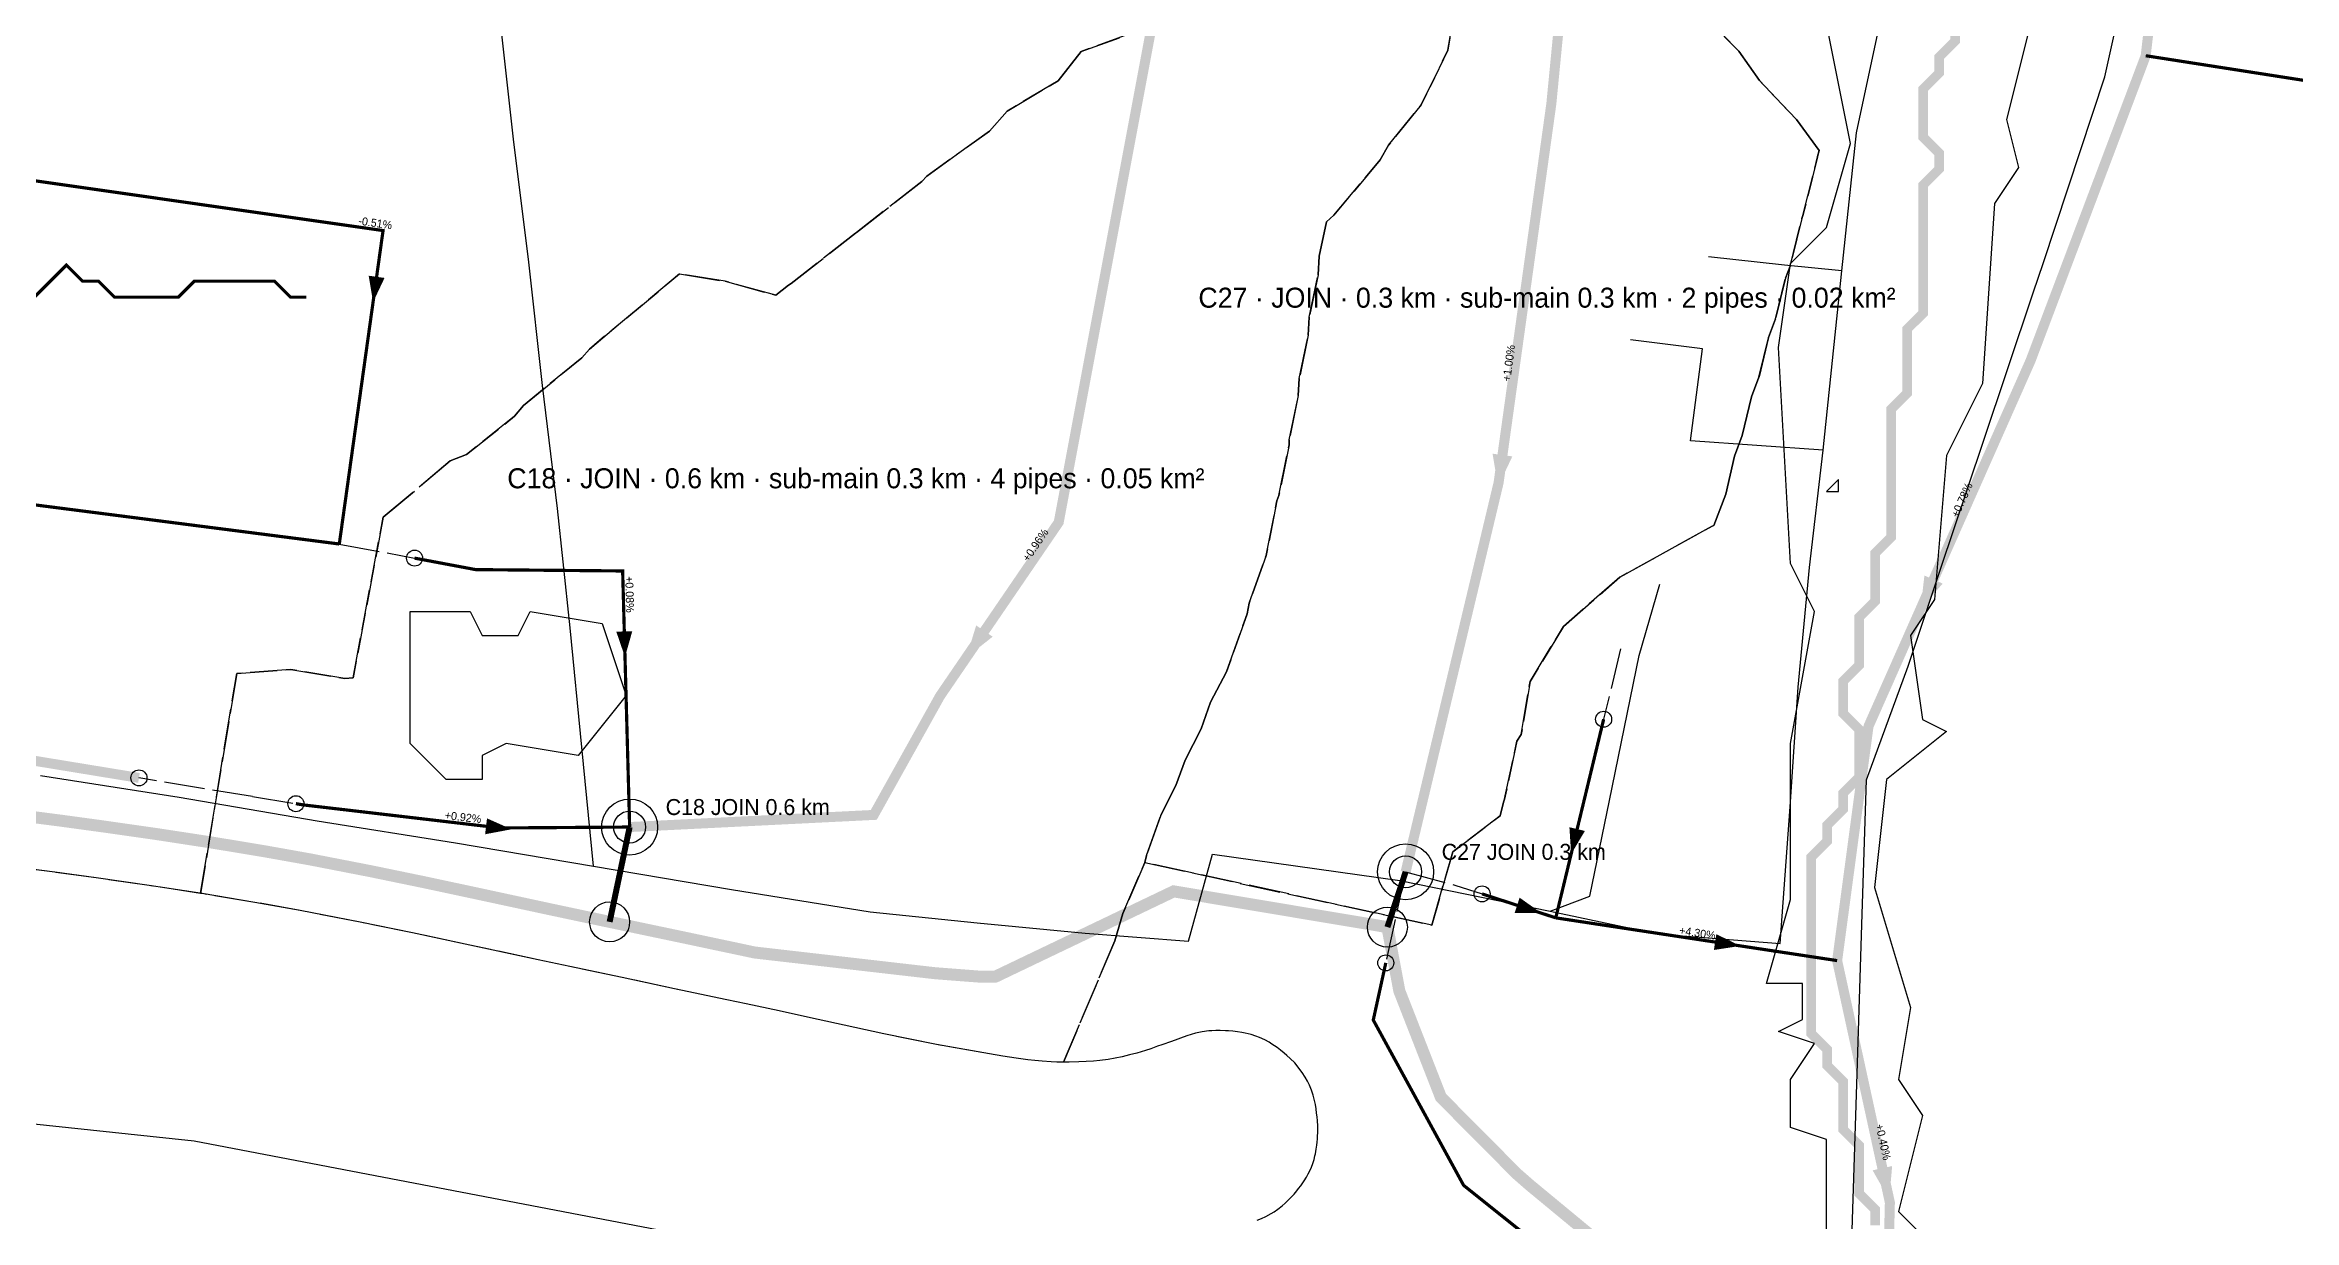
# Model space of a CAD drawing. Header units: metres. Extents: x 442821 to 452274, y 2561971 to 2571293.
# Drawn here: x 450115 to 450677, y 2567506 to 2567800 of the extents above; entities that cross this region are included whole.
import ezdxf
from ezdxf.enums import TextEntityAlignment as Align

# ---------------------------------------------------------------- set-up
doc = ezdxf.new("R2010")
doc.units = ezdxf.units.M
doc.header["$LTSCALE"] = 8
doc.linetypes.add('DASHDOT', pattern=[3.556, 2.54, -0.508, 0, -0.508])
doc.linetypes.add('DASHED', pattern=[1.524, 1.27, -0.254])
for name, color, linetype in [('A_ARROWS', 7, 'Continuous'), ('A_BUILT_2006', 252, 'Continuous'), ('A_CATCH_LABEL', 7, 'Continuous'), ('A_CATCHMENTS', 7, 'Continuous'), ('A_ENVELOPE', 3, 'Continuous'), ('A_GRADIENT', 8, 'Continuous'), ('A_HEAD_GAP', 8, 'Continuous'), ('A_HEADS', 8, 'Continuous'), ('A_JOIN_LINK', 6, 'Continuous'), ('A_MAIN_PIPE', 5, 'Continuous'), ('A_OUTLET_LABEL', 7, 'Continuous'), ('A_OUTLETS', 7, 'Continuous'), ('A_STREAMS', 5, 'Continuous'), ('A_WADI', 4, 'Continuous')]:
    doc.layers.add(name, color=color, linetype=linetype)

msp = doc.modelspace()

# ---------------------------------------------------------------- linework, layer by layer
at = {"layer": 'A_ARROWS', "color": 1}
msp.add_solid([(450196.56, 2567735.32), (450195.46, 2567741.93), (450199.43, 2567741.38)], dxfattribs=at)
at = {"layer": 'A_ARROWS', "color": 3}
msp.add_solid([(450477.73, 2567689.18), (450476.36, 2567697.44), (450481.31, 2567696.76)], dxfattribs=at)
at = {"layer": 'A_ARROWS', "color": 2}
for points in [[(450583.34, 2567658.66), (450584.3, 2567666.98), (450588.87, 2567664.96)], [(450496.01, 2567597.36), (450495.57, 2567604.05), (450499.45, 2567603.12)], [(450488.6, 2567582.56), (450481.89, 2567582.64), (450483.13, 2567586.44)], [(450538.32, 2567574.38), (450531.69, 2567573.37), (450532.29, 2567577.32)], [(450575.5, 2567511), (450571.35, 2567518.28), (450576.24, 2567519.35)]]:
    msp.add_solid(points, dxfattribs=at)
at = {"layer": 'A_ARROWS', "color": 4}
for points in [[(450259.52, 2567646.61), (450257.35, 2567652.95), (450261.35, 2567653.06)], [(450344.85, 2567646.5), (450347.3, 2567654.51), (450351.43, 2567651.69)], [(450231.16, 2567603.54), (450224.57, 2567602.3), (450225.04, 2567606.27)]]:
    msp.add_solid(points, dxfattribs=at)
at = {"layer": 'A_BUILT_2006', "color": 252}
for points in [[(450629.43, 2567791.63), (450639.43, 2567836.82)], [(450567.33, 2567777.62), (450574.65, 2567812)], [(450231.7, 2567776.08), (450228.54, 2567803.78)], [(450614.05, 2567745.25), (450629.43, 2567791.63)], [(450235.53, 2567745.35), (450231.7, 2567776.08)], [(450563.62, 2567743.16), (450567.33, 2567777.62)], [(450238.89, 2567714.5), (450235.53, 2567745.35)], [(450549.31, 2567744.55), (450530.33, 2567746.64)], [(450563.62, 2567743.16), (450549.31, 2567744.55)], [(450558.96, 2567698.29), (450563.62, 2567743.16)], [(450598.92, 2567700.09), (450611.52, 2567737.63), (450614.05, 2567745.25)], [(448332.26, 2567295.53), (448412.16, 2567436.64), (448449.86, 2567533.08), (448423.25, 2567661.27), (448638.89, 2567714.37), (448758.53, 2567734.52), (448909.88, 2567734.52), (449242.47, 2567681.75), (449797.56, 2567563.21), (450151.84, 2567525.63), (450277.59, 2567501.59), (450351.46, 2567477.13), (450410.56, 2567500.21), (450555.37, 2567467.62), (450565.02, 2567465.34)], [(450528.87, 2567723.69), (450510.81, 2567725.91)], [(450525.82, 2567700.67), (450528.87, 2567723.69)], [(450242.68, 2567683.76), (450238.89, 2567714.5)], [(450558.96, 2567698.29), (450525.82, 2567700.67)], [(450555.58, 2567669.02), (450558.96, 2567698.29)], [(450588.34, 2567668.59), (450598.92, 2567700.09)], [(450245.82, 2567653.93), (450244.04, 2567670.4), (450242.68, 2567683.76)], [(450552.74, 2567639.11), (450555.58, 2567669.02)], [(450513.02, 2567646.95), (450518.18, 2567664.83)], [(450580.2, 2567644.33), (450588.34, 2567668.59)], [(450248.76, 2567624.07), (450245.82, 2567653.93)], [(450505.6, 2567610.77), (450513.02, 2567646.95)], [(450569.85, 2567615.93), (450580.2, 2567644.33)], [(450550.71, 2567609.16), (450552.74, 2567639.11)], [(450251.65, 2567594.3), (450248.76, 2567624.07)], [(450113.47, 2567616.99), (450148.08, 2567611.54)], [(450568.77, 2567582.35), (450569.85, 2567615.93)], [(450148.08, 2567611.54), (450182.59, 2567605.66)], [(450500.66, 2567586.85), (450505.6, 2567610.77)], [(450548.24, 2567574.99), (450550.71, 2567609.16)], [(450182.59, 2567605.66), (450217.14, 2567600.12)], [(450217.14, 2567600.12), (450251.65, 2567594.3)], [(450400.37, 2567575.59), (450406.37, 2567597.31)], [(450406.37, 2567597.31), (450453.15, 2567590.74)], [(450251.65, 2567594.3), (450286.17, 2567588.47)], [(450453.15, 2567590.74), (450490.76, 2567583.09)], [(450286.17, 2567588.47), (450320.77, 2567582.87)], [(450490.76, 2567583.09), (450500.66, 2567586.85)], [(450320.77, 2567582.87), (450347.58, 2567580.17)], [(450347.58, 2567580.17), (450374.56, 2567577.56)], [(450490.76, 2567583.09), (450517.51, 2567577.44)], [(450567.41, 2567539.8), (450568.77, 2567582.35)], [(450374.56, 2567577.56), (450400.37, 2567575.59)], [(450517.51, 2567577.44), (450548.24, 2567574.99)], [(450566.16, 2567500.71), (450567.41, 2567539.8)]]:
    msp.add_lwpolyline(points, dxfattribs=at)
at = {"layer": 'A_CATCHMENTS', "color": 4, "linetype": 'DASHED'}
msp.add_lwpolyline([(450467.85, 2567813.4), (450465.17, 2567798.3), (450458.55, 2567784.63), (450450.36, 2567774.61), (450448.28, 2567770.9), (450436.72, 2567757.07), (450434.84, 2567755.42), (450433.03, 2567746.85), (450432.76, 2567742.18), (450430.54, 2567731.53), (450430.29, 2567727.08), (450428.05, 2567716.2), (450427.81, 2567711.98), (450425.55, 2567700.87), (450425.49, 2567699.64), (450422.94, 2567686.95), (450422.48, 2567685.65), (450419.77, 2567671.98), (450415.53, 2567660.04), (450415, 2567657.4), (450409.85, 2567642.9), (450405.9, 2567635.3), (450403.54, 2567628.69), (450399.52, 2567620.86), (450397.23, 2567614.47), (450393.47, 2567607.06), (450389.84, 2567596.97), (450389.44, 2567595.22), (450383.97, 2567582.47), (450381.94, 2567575.64), (450369.14, 2567545.34), (450367.48, 2567545.35), (450366.01, 2567545.41), (450363.82, 2567545.55), (450362, 2567545.72), (450360.17, 2567545.91), (450357.29, 2567546.34), (450353.94, 2567546.86), (450350.61, 2567547.39), (450337.38, 2567549.71), (450324.26, 2567552.39), (450305.11, 2567556.59), (450298.09, 2567558.12), (450289.8, 2567559.9), (450285, 2567560.93), (450271.9, 2567563.69), (450258.8, 2567566.45), (450245.71, 2567569.21), (450237.82, 2567570.89), (450219.54, 2567574.83), (450206.45, 2567577.63), (450193.34, 2567580.34), (450178.34, 2567583.25), (450167.03, 2567585.27), (450153.82, 2567587.46), (450153.45, 2567587.51), (450162.48, 2567642.5), (450162.48, 2567642.5), (450176, 2567643.52), (450189.54, 2567641.26), (450191.58, 2567641.43), (450199.11, 2567681.54), (450215.82, 2567695.63), (450219.93, 2567697.27), (450231.95, 2567706.82), (450234.14, 2567709.49), (450248.71, 2567721.44), (450250.64, 2567723.6), (450273.16, 2567742.41), (450284.55, 2567740.53), (450297.23, 2567737.07), (450300.41, 2567739.57), (450301.08, 2567739.99), (450317.13, 2567752.59), (450317.37, 2567752.74), (450333.69, 2567765.47), (450334.97, 2567766.85), (450350.61, 2567778.1), (450355.06, 2567783.08), (450367.78, 2567790.68), (450373.54, 2567797.96), (450387.02, 2567802.87)], dxfattribs=at)
at = {"layer": 'A_CATCHMENTS', "color": 3, "linetype": 'DASHED'}
msp.add_lwpolyline([(450528.6, 2567807.5), (450537.91, 2567798.11), (450543.07, 2567790.73), (450552.3, 2567780.98), (450557.98, 2567773.21), (450557.6, 2567771.72), (450557.59, 2567771.64), (450553.92, 2567756.96), (450553.65, 2567756.23), (450550.71, 2567744.35), (450549.59, 2567741.36), (450547.09, 2567731.17), (450545.34, 2567726.51), (450542.94, 2567716.56), (450541.09, 2567711.66), (450538.79, 2567701.96), (450536.84, 2567696.8), (450534.64, 2567687.35), (450531.65, 2567679.46), (450531.24, 2567679.3), (450508.19, 2567666.6), (450494.07, 2567654.24), (450485.75, 2567640.51), (450483.54, 2567627.25), (450482.43, 2567625.57), (450479.28, 2567610.76), (450479.18, 2567610.62), (450478.23, 2567606.94), (450466.44, 2567597.94), (450461.15, 2567579.56), (450389.44, 2567595.22), (450389.84, 2567596.97), (450393.47, 2567607.06), (450397.23, 2567614.47), (450399.52, 2567620.86), (450403.54, 2567628.69), (450403.54, 2567628.69), (450405.9, 2567635.3), (450409.85, 2567642.9), (450415, 2567657.4), (450415.53, 2567660.04), (450419.77, 2567671.98), (450422.48, 2567685.65), (450422.94, 2567686.95), (450425.49, 2567699.64), (450425.55, 2567700.87), (450427.81, 2567711.98), (450428.05, 2567716.2), (450430.29, 2567727.08), (450430.54, 2567731.53), (450432.76, 2567742.18), (450433.03, 2567746.85), (450434.84, 2567755.42), (450436.72, 2567757.07), (450448.28, 2567770.9), (450450.36, 2567774.61), (450458.55, 2567784.63), (450465.17, 2567798.3), (450467.85, 2567813.4)], dxfattribs=at)
at = {"layer": 'A_CATCHMENTS', "color": 2, "linetype": 'DASHED'}
msp.add_lwpolyline([(450417.57, 2567505.83), (450418.59, 2567506.23), (450419.71, 2567506.75), (450421.03, 2567507.48), (450421.77, 2567507.94), (450422.72, 2567508.59), (450423.8, 2567509.41), (450424.52, 2567510.09), (450425.06, 2567510.61), (450425.62, 2567511.16), (450426.19, 2567511.74), (450426.77, 2567512.36), (450427.45, 2567513.15), (450427.9, 2567513.71), (450428.43, 2567514.41), (450428.92, 2567515.12), (450429.28, 2567515.67), (450429.85, 2567516.61), (450430.28, 2567517.39), (450430.67, 2567518.17), (450431.07, 2567519.05), (450431.43, 2567519.98), (450431.74, 2567520.97), (450431.96, 2567521.87), (450432.07, 2567522.37), (450432.3, 2567523.55), (450432.44, 2567524.55), (450432.52, 2567525.3), (450432.59, 2567526.12), (450432.63, 2567526.8), (450432.67, 2567527.71), (450432.69, 2567528.46), (450432.71, 2567529.42), (450432.61, 2567530.66), (450432.5, 2567531.68), (450432.39, 2567532.59), (450432.25, 2567533.65), (450432.08, 2567534.75), (450431.8, 2567536.1), (450431.52, 2567537.11), (450431.12, 2567538.29), (450430.59, 2567539.56), (450430.11, 2567540.54), (450429.52, 2567541.57), (450428.8, 2567542.7), (450428.23, 2567543.51), (450427.51, 2567544.44), (450426.91, 2567545.12), (450425.81, 2567546.23), (450424.96, 2567546.98), (450424.25, 2567547.58), (450423.38, 2567548.29), (450422.5, 2567548.97), (450421.22, 2567549.86), (450420.51, 2567550.29), (450419.44, 2567550.87), (450418.1, 2567551.48), (450417.2, 2567551.83), (450416.04, 2567552.22), (450414.52, 2567552.61), (450413.7, 2567552.77), (450412.58, 2567552.94), (450411.47, 2567553.06), (450410.4, 2567553.14), (450409.6, 2567553.17), (450408.31, 2567553.21), (450407.23, 2567553.2), (450406.16, 2567553.16), (450405.44, 2567553.12), (450403.82, 2567552.94), (450402.09, 2567552.59), (450399.99, 2567551.9), (450396.1, 2567550.52), (450393.68, 2567549.66), (450392.65, 2567549.29), (450390.93, 2567548.67), (450389.63, 2567548.24), (450387.43, 2567547.58), (450385.66, 2567547.12), (450383.83, 2567546.69), (450382.08, 2567546.33), (450380.27, 2567546.01), (450378.17, 2567545.73), (450376.64, 2567545.58), (450374.81, 2567545.46), (450372.98, 2567545.38), (450370.51, 2567545.34), (450369.31, 2567545.34), (450369.14, 2567545.34), (450381.94, 2567575.64), (450381.94, 2567575.64), (450383.97, 2567582.47), (450389.44, 2567595.22), (450461.15, 2567579.56), (450466.44, 2567597.94), (450478.23, 2567606.94), (450479.18, 2567610.62), (450479.28, 2567610.76), (450482.43, 2567625.57), (450483.54, 2567627.25), (450485.75, 2567640.51), (450494.07, 2567654.24), (450508.19, 2567666.6), (450531.24, 2567679.3), (450531.65, 2567679.46), (450534.64, 2567687.35), (450536.84, 2567696.8), (450538.79, 2567701.96), (450541.09, 2567711.66), (450542.94, 2567716.56), (450545.34, 2567726.51), (450547.09, 2567731.17), (450549.59, 2567741.36), (450550.71, 2567744.35), (450553.65, 2567756.23), (450553.92, 2567756.96), (450557.59, 2567771.64), (450557.6, 2567771.72), (450557.98, 2567773.21), (450552.3, 2567780.98), (450543.07, 2567790.73), (450537.91, 2567798.11), (450528.6, 2567807.5)], dxfattribs=at)
at = {"layer": 'A_CATCHMENTS', "color": 1, "linetype": 'DASHED'}
msp.add_lwpolyline([(450387.02, 2567802.87), (450373.54, 2567797.96), (450367.78, 2567790.68), (450355.06, 2567783.08), (450350.61, 2567778.1), (450334.97, 2567766.85), (450333.69, 2567765.47), (450317.37, 2567752.74), (450317.13, 2567752.59), (450301.08, 2567739.99), (450300.41, 2567739.57), (450297.23, 2567737.07), (450284.55, 2567740.53), (450273.16, 2567742.41), (450250.64, 2567723.6), (450248.71, 2567721.44), (450234.14, 2567709.49), (450231.95, 2567706.82), (450219.93, 2567697.27), (450215.82, 2567695.63), (450199.11, 2567681.54), (450191.58, 2567641.43), (450189.54, 2567641.26), (450176, 2567643.52), (450162.48, 2567642.5), (450153.45, 2567587.51), (450140.59, 2567589.48), (450127.34, 2567591.38), (450117.01, 2567592.78), (450100.79, 2567594.88)], dxfattribs=at)
at = {"layer": 'A_ENVELOPE', "color": 3}
msp.add_lwpolyline([(450417.57, 2567505.83), (450418.59, 2567506.23), (450419.71, 2567506.75), (450421.03, 2567507.48), (450421.77, 2567507.94), (450422.72, 2567508.59), (450423.8, 2567509.41), (450424.52, 2567510.09), (450425.06, 2567510.61), (450425.62, 2567511.16), (450426.19, 2567511.74), (450426.77, 2567512.36), (450427.45, 2567513.15), (450427.9, 2567513.71), (450428.43, 2567514.41), (450428.92, 2567515.12), (450429.28, 2567515.67), (450429.85, 2567516.61), (450430.28, 2567517.39), (450430.67, 2567518.17), (450431.07, 2567519.05), (450431.43, 2567519.98), (450431.74, 2567520.97), (450431.96, 2567521.87), (450432.07, 2567522.37), (450432.3, 2567523.55), (450432.44, 2567524.55), (450432.52, 2567525.3), (450432.59, 2567526.12), (450432.63, 2567526.8), (450432.67, 2567527.71), (450432.69, 2567528.46), (450432.71, 2567529.42), (450432.61, 2567530.66), (450432.5, 2567531.68), (450432.39, 2567532.59), (450432.25, 2567533.65), (450432.08, 2567534.75), (450431.8, 2567536.1), (450431.52, 2567537.11), (450431.12, 2567538.29), (450430.59, 2567539.56), (450430.11, 2567540.54), (450429.52, 2567541.57), (450428.8, 2567542.7), (450428.23, 2567543.51), (450427.51, 2567544.44), (450426.91, 2567545.12), (450425.81, 2567546.23), (450424.96, 2567546.98), (450424.25, 2567547.58), (450423.38, 2567548.29), (450422.5, 2567548.97), (450421.22, 2567549.86), (450420.51, 2567550.29), (450419.44, 2567550.87), (450418.1, 2567551.48), (450417.2, 2567551.83), (450416.04, 2567552.22), (450414.52, 2567552.61), (450413.7, 2567552.77), (450412.58, 2567552.94), (450411.47, 2567553.06), (450410.4, 2567553.14), (450409.6, 2567553.17), (450408.31, 2567553.21), (450407.23, 2567553.2), (450406.16, 2567553.16), (450405.44, 2567553.12), (450403.82, 2567552.94), (450402.09, 2567552.59), (450399.99, 2567551.9), (450396.1, 2567550.52), (450393.68, 2567549.66), (450392.65, 2567549.29), (450390.93, 2567548.67), (450389.63, 2567548.24), (450387.43, 2567547.58), (450385.66, 2567547.12), (450383.83, 2567546.69), (450382.08, 2567546.33), (450380.27, 2567546.01), (450378.17, 2567545.73), (450376.64, 2567545.58), (450374.81, 2567545.46), (450372.98, 2567545.38), (450370.51, 2567545.34), (450369.31, 2567545.34), (450367.48, 2567545.35), (450366.01, 2567545.41), (450363.82, 2567545.55), (450362, 2567545.72), (450360.17, 2567545.91), (450357.29, 2567546.34), (450353.94, 2567546.86), (450350.61, 2567547.39), (450337.38, 2567549.71), (450324.26, 2567552.39), (450305.11, 2567556.59), (450298.09, 2567558.12), (450289.8, 2567559.9), (450285, 2567560.93), (450271.9, 2567563.69), (450258.8, 2567566.45), (450245.71, 2567569.21), (450237.82, 2567570.89), (450219.54, 2567574.83), (450206.45, 2567577.63), (450193.34, 2567580.34), (450178.34, 2567583.25), (450167.03, 2567585.27), (450153.82, 2567587.46), (450140.59, 2567589.48), (450127.34, 2567591.38), (450117.01, 2567592.78), (450100.79, 2567594.88)], dxfattribs=at)
at = {"layer": 'A_HEAD_GAP', "color": 8, "linetype": 'DASHED'}
for points in [[(450188.12, 2567674.86), (450206.93, 2567671.33)], [(450508.37, 2567648.62), (450504.13, 2567631.04)], [(450166.46, 2567611.71), (450138.05, 2567616.38)], [(450166.46, 2567611.71), (450177.27, 2567609.94)], [(450454.64, 2567592.9), (450449.68, 2567570.15)], [(450454.64, 2567592.9), (450466.94, 2567589.61), (450473.75, 2567587.39)]]:
    msp.add_lwpolyline(points, dxfattribs=at)
at = {"layer": 'A_HEADS', "color": 4}
for centre in [(450206.93, 2567671.33), (450177.27, 2567609.94)]:
    msp.add_circle(centre, 2, dxfattribs=at)
at = {"layer": 'A_HEADS', "color": 2}
for centre in [(450504.13, 2567631.04), (450473.75, 2567587.39), (450449.68, 2567570.15)]:
    msp.add_circle(centre, 2, dxfattribs=at)
at = {"layer": 'A_HEADS', "color": 1}
msp.add_circle((450138.05, 2567616.38), 2, dxfattribs=at)
at = {"layer": 'A_JOIN_LINK', "color": 6, "const_width": 1.5}
for points in [[(450260.69, 2567604.1), (450255.69, 2567580.39)], [(450454.64, 2567592.9), (450450.08, 2567579.08)]]:
    msp.add_lwpolyline(points, dxfattribs=at)
at = {"layer": 'A_JOIN_LINK', "color": 6}
for centre in [(450255.69, 2567580.39), (450450.08, 2567579.08)]:
    msp.add_circle(centre, 5, dxfattribs=at)
at = {"layer": 'A_MAIN_PIPE', "color": 5, "const_width": 3}
msp.add_lwpolyline([(450512.08, 2567492.74), (450485.73, 2567514.53), (450482.44, 2567517.41), (450463.46, 2567536.53), (450453.06, 2567563.14), (450450.08, 2567579.08), (450396.66, 2567588.02), (450352.17, 2567566.73), (450351.52, 2567566.71), (450347.78, 2567566.73), (450336.98, 2567567.56), (450291.91, 2567572.74), (450287.7, 2567573.64), (450282.3, 2567574.78), (450274.58, 2567576.42), (450261.48, 2567579.17), (450248.41, 2567581.93), (450240.55, 2567583.6), (450222.27, 2567587.54), (450209.12, 2567590.35), (450195.89, 2567593.08), (450180.73, 2567596.03), (450169.23, 2567598.08), (450155.87, 2567600.29), (450142.43, 2567602.35), (450129.13, 2567604.25), (450118.72, 2567605.67), (450102.43, 2567607.78)], dxfattribs=at)
at = {"layer": 'A_OUTLETS', "color": 5}
for centre, radius in [((450260.69, 2567604.1), 7), ((450260.69, 2567604.1), 4), ((450454.64, 2567592.9), 7), ((450454.64, 2567592.9), 4)]:
    msp.add_circle(centre, radius, dxfattribs=at)
at = {"layer": 'A_SECONDARY_HEADER', "color": 3, "const_width": 2.5}
msp.add_lwpolyline([(450497.28, 2567848.96), (450491.05, 2567784.87), (450477.87, 2567690.16), (450454.64, 2567592.9)], dxfattribs=at)
at = {"layer": 'A_SECONDARY_HEADER', "color": 2, "const_width": 2.5}
for points in [[(450644.12, 2567835.95), (450639.61, 2567796.93)], [(450639.61, 2567796.93), (450610.84, 2567720.72), (450570.33, 2567629.29), (450562.49, 2567570.71)]]:
    msp.add_lwpolyline(points, dxfattribs=at)
at = {"layer": 'A_SECONDARY_HEADER', "color": 4, "const_width": 2.5}
msp.add_lwpolyline([(450392.2, 2567809.79), (450367.93, 2567680.29), (450338.27, 2567636.86), (450321.7, 2567607.13), (450260.69, 2567604.1)], dxfattribs=at)
at = {"layer": 'A_SECONDARY_HEADER', "color": 1, "const_width": 2.5}
msp.add_lwpolyline([(450138.05, 2567616.38), (450018.85, 2567635.94)], dxfattribs=at)
at = {"layer": 'A_SECONDARY_HEADER', "color": 2, "linetype": 'DASHED', "const_width": 2.5}
msp.add_lwpolyline([(450562.49, 2567570.71), (450575.67, 2567510.23), (450574.9, 2567478.62)], dxfattribs=at)
at = {"layer": 'A_SECONDARY_MAIN', "color": 1, "const_width": 0.8}
msp.add_lwpolyline([(450043.04, 2567775.55), (450116.42, 2567765.04)], dxfattribs=at)
at = {"layer": 'A_SECONDARY_MAIN', "color": 1, "linetype": 'DASHDOT', "const_width": 0.8}
msp.add_lwpolyline([(450116.42, 2567765.04), (450199.06, 2567753.22), (450188.12, 2567674.86)], dxfattribs=at)
at = {"layer": 'A_SECONDARY_MAIN', "color": 1, "linetype": 'DASHED', "const_width": 0.8}
msp.add_lwpolyline([(450188.12, 2567674.86), (450028.73, 2567695.35)], dxfattribs=at)
at = {"layer": 'A_SECONDARY_MAIN', "color": 2, "const_width": 0.8}
for points in [[(450504.13, 2567631.04), (450492.16, 2567581.4)], [(450492.16, 2567581.4), (450562.49, 2567570.71)]]:
    msp.add_lwpolyline(points, dxfattribs=at)
at = {"layer": 'A_SECONDARY_MAIN_BRANCH', "color": 2, "const_width": 0.8}
for points in [[(450843.38, 2567765.31), (450786.26, 2567774.06), (450738.42, 2567781.52), (450639.61, 2567796.93)], [(450473.75, 2567587.39), (450492.16, 2567581.4)], [(450449.68, 2567570.15), (450446.55, 2567555.85), (450469.13, 2567514.53), (450512.56, 2567479.8), (450555.17, 2567455.16), (450574.9, 2567478.62)]]:
    msp.add_lwpolyline(points, dxfattribs=at)
at = {"layer": 'A_SECONDARY_MAIN_BRANCH', "color": 4, "linetype": 'DASHED', "const_width": 0.8}
msp.add_lwpolyline([(450206.93, 2567671.33), (450222.19, 2567668.46), (450258.94, 2567668.12), (450260.69, 2567604.1)], dxfattribs=at)
at = {"layer": 'A_SECONDARY_MAIN_BRANCH', "color": 4, "const_width": 0.8}
msp.add_lwpolyline([(450177.27, 2567609.94), (450179.15, 2567609.63), (450228.4, 2567603.87), (450260.69, 2567604.1)], dxfattribs=at)
at = {"layer": 'A_STREAMS', "color": 5}
for points, const_width in [([(450591.97, 2567804.6), (450591.97, 2567800.6), (450587.97, 2567796.6), (450587.97, 2567792.6), (450583.97, 2567788.6), (450583.97, 2567784.6), (450583.97, 2567780.6), (450583.97, 2567776.59), (450587.97, 2567772.59), (450587.97, 2567768.59), (450583.97, 2567764.59), (450583.97, 2567760.59), (450583.97, 2567756.59), (450583.97, 2567752.59), (450583.97, 2567748.58), (450583.97, 2567744.58), (450583.97, 2567740.58), (450583.97, 2567736.58), (450583.97, 2567732.58), (450579.97, 2567728.58), (450579.97, 2567724.58), (450579.97, 2567720.57), (450579.97, 2567716.57), (450579.97, 2567712.57), (450575.97, 2567708.57), (450575.97, 2567704.57), (450575.97, 2567700.57), (450575.97, 2567696.57), (450575.97, 2567692.56), (450575.97, 2567688.56), (450575.97, 2567684.56), (450575.97, 2567680.56), (450575.97, 2567676.56), (450571.97, 2567672.56), (450571.97, 2567668.56), (450571.97, 2567664.56), (450571.97, 2567660.55), (450567.97, 2567656.55), (450567.97, 2567652.55), (450567.97, 2567648.55), (450567.97, 2567644.55), (450563.97, 2567640.55), (450563.97, 2567636.55), (450563.97, 2567632.54), (450567.97, 2567628.54), (450567.97, 2567624.54), (450567.97, 2567620.54), (450567.97, 2567616.54), (450563.97, 2567612.54), (450563.97, 2567608.54), (450559.97, 2567604.53), (450559.97, 2567600.53), (450555.97, 2567596.53), (450555.97, 2567592.53), (450555.97, 2567588.53), (450555.97, 2567584.53), (450555.97, 2567580.53), (450555.97, 2567576.52), (450555.97, 2567572.52), (450555.97, 2567568.52), (450555.97, 2567564.52), (450555.97, 2567560.52), (450555.97, 2567556.52), (450555.97, 2567552.52), (450559.97, 2567548.51), (450559.97, 2567544.51), (450563.97, 2567540.51), (450563.97, 2567536.51), (450563.97, 2567532.51), (450563.97, 2567528.51), (450567.97, 2567524.51), (450567.97, 2567520.5), (450567.97, 2567516.5), (450567.97, 2567512.5), (450571.97, 2567508.5), (450571.97, 2567504.5)], 2.4), ([(450179.91, 2567736.58), (450175.91, 2567736.58), (450171.91, 2567740.58), (450167.91, 2567740.58), (450163.91, 2567740.58), (450159.91, 2567740.58), (450155.91, 2567740.58), (450151.91, 2567740.58), (450147.91, 2567736.58), (450143.91, 2567736.58), (450139.91, 2567736.58), (450135.91, 2567736.58), (450131.91, 2567736.58), (450127.91, 2567740.58), (450123.91, 2567740.58), (450119.91, 2567744.58), (450115.91, 2567740.58), (450111.9, 2567736.58), (450107.9, 2567732.58), (450103.9, 2567728.58), (450099.9, 2567724.58), (450095.9, 2567720.57), (450091.9, 2567716.57)], 0.8)]:
    msp.add_lwpolyline(points, dxfattribs=dict(at, const_width=const_width))
at = {"layer": 'A_WADI', "color": 4}
for points in [[(450613.8, 2567817.01), (450604.8, 2567781.01), (450607.8, 2567769.01), (450601.8, 2567760.01), (450598.8, 2567715.01), (450589.8, 2567697.01), (450586.8, 2567661.01), (450580.8, 2567652.01), (450583.8, 2567631.01), (450589.8, 2567628.01), (450574.8, 2567616.01), (450571.8, 2567589.01), (450580.8, 2567559.01), (450577.8, 2567541.01), (450583.8, 2567532.01), (450577.8, 2567508.01), (450586.8, 2567499.01)], [(450559.8, 2567487.01), (450559.8, 2567526.01), (450550.8, 2567529.01), (450550.8, 2567541.01), (450556.8, 2567550.01), (450547.8, 2567553.01), (450553.8, 2567556.01), (450553.8, 2567565.01), (450544.8, 2567565.01), (450550.8, 2567586.01), (450550.8, 2567625.01), (450556.8, 2567658.01), (450550.8, 2567670.01), (450547.8, 2567724.01), (450550.8, 2567745.01), (450559.8, 2567754.01), (450565.8, 2567775.01), (450559.8, 2567805.01)]]:
    msp.add_lwpolyline(points, dxfattribs=at)
for points in [[(450562.8, 2567688.01), (450562.8, 2567691.01), (450559.8, 2567688.01), (450562.8, 2567688.01)], [(450220.8, 2567658.01), (450223.8, 2567652.01), (450232.8, 2567652.01), (450235.8, 2567658.01), (450253.8, 2567655.01), (450259.8, 2567637.01), (450247.8, 2567622.01), (450229.8, 2567625.01), (450223.8, 2567622.01), (450223.8, 2567616.01), (450214.8, 2567616.01), (450205.8, 2567625.01), (450205.8, 2567658.01), (450220.8, 2567658.01)]]:
    msp.add_lwpolyline(points, close=True, dxfattribs=at)

# ---------------------------------------------------------------- texts
at = {"layer": 'A_CATCH_LABEL', "color": 3}
msp.add_text('C27 · JOIN · 0.3 km · sub-main 0.3 km · 2 pipes · 0.02 km²', height=5, dxfattribs=at).set_placement((450489.97, 2567736.44), align=Align.MIDDLE_CENTER)
at = {"layer": 'A_CATCH_LABEL', "color": 4}
msp.add_text('C18 · JOIN · 0.6 km · sub-main 0.3 km · 4 pipes · 0.05 km²', height=5, dxfattribs=at).set_placement((450317.24, 2567691.29), align=Align.MIDDLE_CENTER)
at = {"layer": 'A_GRADIENT', "color": 1}
msp.add_text('-0.51%', height=2, rotation=-8.1442, dxfattribs=at).set_placement((450196.89, 2567753.53), align=Align.BOTTOM_CENTER)
at = {"layer": 'A_GRADIENT', "color": 3}
msp.add_text('+1.00%', height=2, rotation=82.0739, dxfattribs=at).set_placement((450482, 2567719.88), align=Align.BOTTOM_CENTER)
at = {"layer": 'A_GRADIENT', "color": 2}
for s, rotation, p in [('+0.78%', 66.1007, (450595.12, 2567685.22)), ('+4.30%', -8.6392, (450527.33, 2567576.05)), ('+0.40%', -77.7125, (450572.45, 2567525.02))]:
    msp.add_text(s, height=2, rotation=rotation, dxfattribs=at).set_placement(p, align=Align.BOTTOM_CENTER)
at = {"layer": 'A_GRADIENT', "color": 4}
for s, rotation, p in [('+0.96%', 55.6705, (450363.43, 2567673.7)), ('+0.08%', -88.4312, (450259.1, 2567662.23)), ('+0.92%', -6.6759, (450218.87, 2567604.98))]:
    msp.add_text(s, height=2, rotation=rotation, dxfattribs=at).set_placement(p, align=Align.BOTTOM_CENTER)
at = {"layer": 'A_OUTLET_LABEL', "color": 5}
for s, p in [('C18 JOIN 0.6 km', (450269.69, 2567607.1)), ('C27 JOIN 0.3 km', (450463.64, 2567595.9))]:
    msp.add_text(s, height=4, dxfattribs=at).set_placement(p)

doc.saveas('drawing.dxf')
